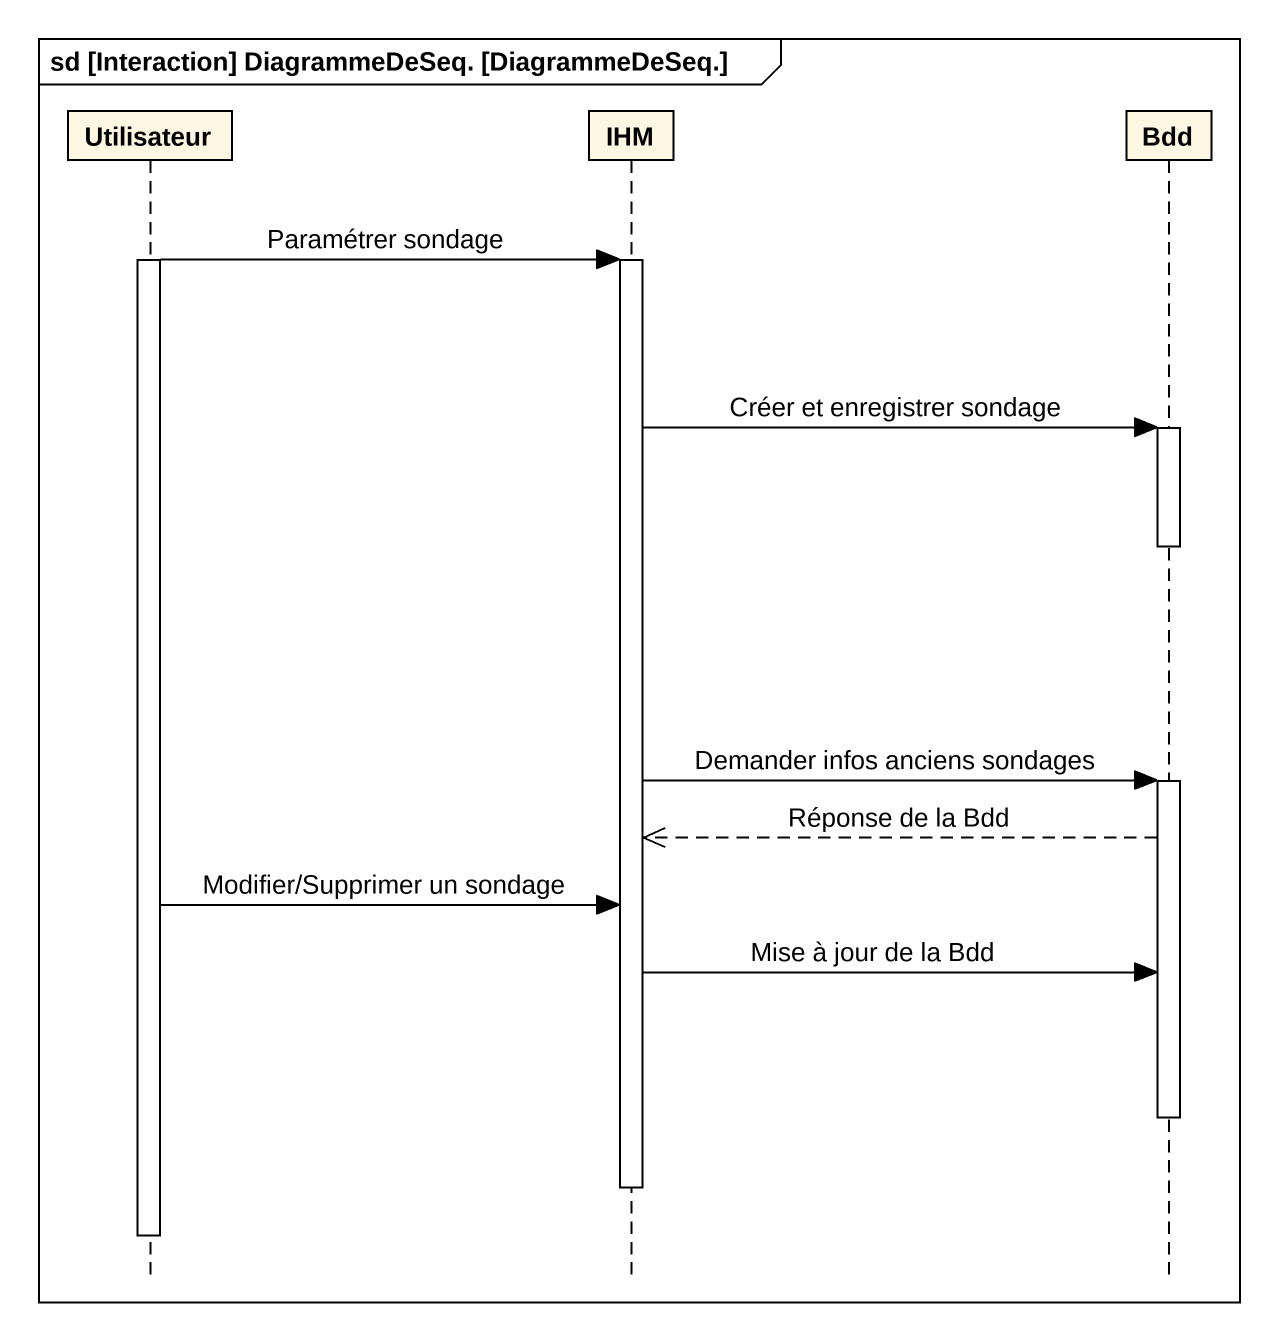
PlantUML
@startuml
mainframe sd [Interaction] DiagrammeDeSeq. [DiagrammeDeSeq.]
hide footbox
participant Utilisateur
participant IHM
participant Bdd

activate Utilisateur
Utilisateur -> IHM : Paramétrer sondage
activate IHM
IHM -> Bdd : Créer et enregistrer sondage
activate Bdd
deactivate Bdd
IHM -> Bdd : Demander infos anciens sondages
activate Bdd
Bdd -->> IHM : Réponse de la Bdd
Utilisateur -> IHM : Modifier/Supprimer un sondage
IHM -> Bdd : Mise à jour de la Bdd
deactivate Bdd
deactivate IHM
deactivate Utilisateur
@enduml
